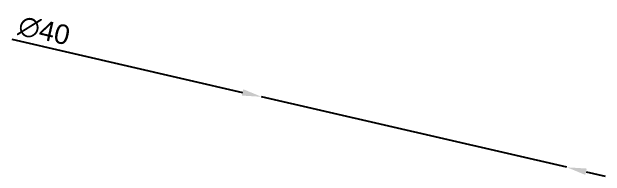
# Model space of a CAD drawing. Header units: millimetres. Extents: x 1406 to 3086, y 1988 to 2285.
# Drawn here: x 1405.8 to 1481.5, y 2141.8 to 2162.7 of the extents above; entities that cross this region are included whole.
import ezdxf

# ---------------------------------------------------------------- set-up
doc = ezdxf.new("R2010")
doc.units = ezdxf.units.MM
doc.styles.get("Standard").update_dxf_attribs({"font": 'arial.ttf'})
doc.dimstyles.new('ISO-25', dxfattribs={"dimtxt": 2.5, "dimasz": 2.5, "dimexe": 1.25, "dimexo": 0.625, "dimtad": 1, "dimtxsty": 'Standard', "dimcen": 2.5, "dimadec": 0, "dimazin": 0, "dimtfac": 1, "dimtmove": 0, "dimatfit": 3, "dimfxl": 1, "dimarcsym": 0})

# ---------------------------------------------------------------- blocks, each defined once
blk = doc.blocks.new('*D10')
at = {"color": 0, "lineweight": -2, "transparency": 16777216}
for p, q in [((1405.803, 2159.252), (1435.253, 2152.447)), ((1476.662, 2142.879), (1437.689, 2151.884)), ((1479.098, 2142.316), (1481.534, 2141.753))]:
    blk.add_line(p, q, dxfattribs=at)
at = {"color": 0, "transparency": 16777216}
for points in [[(1435.347, 2152.853), (1435.159, 2152.041), (1437.689, 2151.884)], [(1479.192, 2142.722), (1479.004, 2141.91), (1476.662, 2142.879)]]:
    blk.add_solid(points, dxfattribs=at)
at = {"color": 0, "transparency": 16777216, "insert": (1409.921, 2160.324), "char_height": 2.5, "attachment_point": 5, "rotation": 346.98905}
blk.add_mtext('∅40', dxfattribs=at)

msp = doc.modelspace()

# ---------------------------------------------------------------- dimensions: what is measured, and where the dimension line sits
dim = msp.add_diameter_dim_2p(p1=(1476.662, 2142.879), p2=(1437.689, 2151.884), dimstyle='ISO-25')
dim.commit()
dim.dimension.update_dxf_attribs({"geometry": '*D10', "text_midpoint": (1409.477, 2158.403), "dimtype": 163})

doc.saveas('drawing.dxf')
